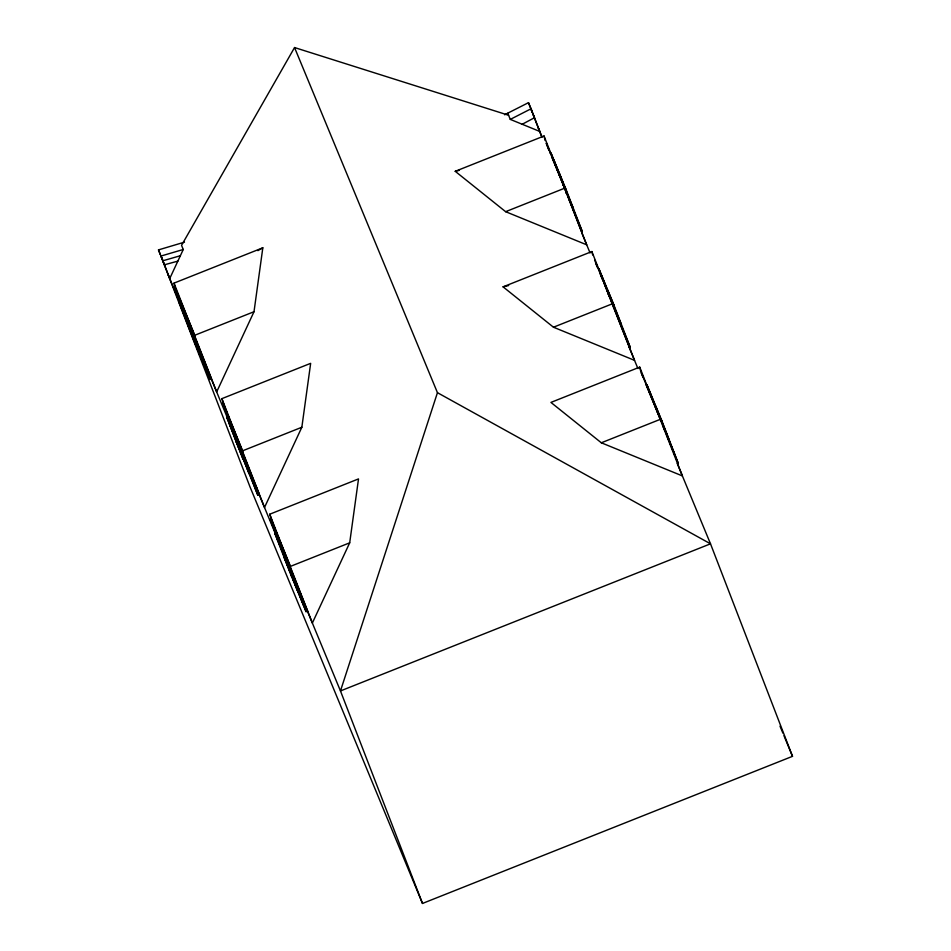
<?xml version="1.0" encoding="UTF-8"?>
<svg xmlns="http://www.w3.org/2000/svg" width="951" height="951" viewBox="0 0 951 951"><rect width="100%" height="100%" fill="white"/><g stroke="black" fill="none" stroke-linecap="round" stroke-linejoin="round"><path stroke-width="1.43" d="M174.021 283.113L216.673 391.919L254.012 311.714L262.821 247.807L174.021 283.113L175.091 287.642M221.856 398.659L264.509 507.465L301.847 427.249L310.656 363.341L221.856 398.659L230.404 422.541M269.704 514.229L312.356 623.036L349.695 542.819L358.515 478.912L269.704 514.229L278.132 537.802M183.258 249.495L161.04 256.021L169.73 278.56L183.258 249.495L181.546 245.346L294.548 47.55L437.448 392.68L340.47 690.937L422.482 903.45L792.504 756.33L710.504 543.817L677.362 463.791M257.864 250.648L262.821 247.807M531.561 110.185L528.483 102.66L504.601 114.774M510.295 119.398L531.027 108.794L539.764 131.44L510.295 119.398L507.763 113.264M522.206 124.26L534.474 117.734L528.483 102.66M455.232 171.311L544.043 135.993L586.696 244.811L505.623 211.681L455.232 171.311L459.416 170.324M550.26 153.444L551.033 153.135L565.821 188.833L582.214 231.343L581.453 231.64L559.794 174.52M195.133 343.775L178.74 301.265L180.286 300.659L211.467 378.855L209.921 379.473L195.003 343.204L195.775 342.895M552.864 159.958L553.637 159.649M181.332 307.779L182.105 307.482M558.819 174.33L559.592 174.033L573.465 209.945L572.692 210.254M192.732 334.336L188.94 325.183L188.167 325.492L194.123 339.876M254.012 311.714L194.8 335.251L175.043 287.523L188.75 322.591M505.623 211.681L564.835 188.132L546.219 143.173L548.858 150.21M565.821 188.833L565.049 189.142L551.913 157.402M193.517 336.963L195.062 336.357M178.74 301.265L197.582 345.403M195.324 340.648L194.563 340.957L207.318 372.958L208.091 372.649M566.083 193.136L566.855 192.827M188.393 326.086L200.495 355.246L201.255 354.937L199.163 349.493M572.015 207.413L572.787 207.116M200.72 355.84L201.493 355.531L188.262 322.353L192.744 333.171M503.079 286.845L591.879 251.539L634.531 360.346L553.47 327.215L503.079 286.845L508.654 285.526M242.992 459.333L226.588 416.835L228.133 416.217L259.314 494.425L257.769 495.043L236.252 441.656L242.208 456.028L242.969 455.731M229.964 423.04L229.191 423.35L236.026 441.062L241.97 455.446L242.743 455.137M235.349 438.233L236.121 437.924M606.916 290.495L607.689 290.198L613.847 305.069L613.074 305.378M236.026 441.062L236.787 440.753L238.416 444.676M607.82 293.918L608.592 293.621M301.847 427.249L242.648 450.798L222.938 403.188M553.47 327.215L612.67 303.678L594.601 260.039M241.376 452.533L242.909 451.927M612.943 304.807L613.704 304.498L630.109 347.008L629.336 347.305L604.182 283.648M613.538 307.708L614.31 307.411M249.305 470.745L242.945 455.636L242.184 455.933L248.342 470.816M243.183 456.218L242.41 456.528L250.862 475.048M242.85 458.774L243.622 458.465L246.868 466.311M248.805 473.146L249.578 472.849M255.177 488.529L255.938 488.22M639.726 367.11L550.926 402.416L601.317 442.786L682.39 475.916L639.726 367.11L640.808 371.639L650.662 395.438M661.682 420.378L646.906 384.68L646.133 384.977L660.909 420.687L661.682 420.378L678.087 462.875L677.314 463.185M291.268 575.949L274.875 533.452L276.408 532.833L307.589 611.041L306.056 611.659L291.137 575.379L291.909 575.082L294.073 580.312M277.466 539.966L278.239 539.657M349.695 542.819L290.495 566.356L270.785 518.759M601.317 442.786L660.517 419.248L651.209 396.769M291.196 568.543L289.651 569.15L306.056 611.659M291.256 572.336L290.483 572.645L284.527 558.261M291.458 572.835L290.685 573.144L303.452 605.133L304.225 604.836M289.128 566.796L291.232 572.24L290.459 572.55L296.617 587.433L297.39 587.124L294.762 580.312M184.482 242.148L158.496 249.887L160.339 254.642M180.369 255.724L162.871 260.776L158.496 249.887M177.837 261.145L164.416 264.782L160.743 255.641M294.548 47.55L508.583 115.249M437.448 392.68L710.504 543.817L340.47 690.937L306.781 609.567M613.704 304.498L598.928 268.8L609.603 296.248M554.171 160.957L559.592 174.033M601.519 275.315L614.512 307.898M649.497 391.194L662.288 423.278L656.559 409.489L659.102 416.074M655.667 406.065L668.648 438.649M560.472 177.361L573.013 207.698M608.355 293.027L614.536 307.993M620.908 323.364L614.75 308.493L621.146 325.111M662.49 423.777L675.483 456.361M600.343 274.399L603.089 281.009M568.924 198.985L582.214 231.343M617.52 316.588L630.109 347.008M663.168 426.607L664.797 430.53M666.96 435.76L678.087 462.875M538.04 127.279L542.034 136.92M581.632 232.567L590.072 252.954M628.908 346.746L637.931 368.56M780.022 726.184L782.863 733.043M783.993 735.777L792.504 756.33M279.998 543.176L270.143 519.365L276.004 534.569M186.444 317.931L188.06 321.854L187.288 322.163L201.16 358.075L201.933 357.766L197.867 347.234M232.127 428.271L233.744 432.194M238.915 444.688L242.279 452.795L241.506 453.104L226.588 416.835M280.949 546.195L278.786 540.964L280.866 546.468M282.566 550.118L284.194 554.041L283.422 554.35L297.294 590.262L298.067 589.953L292.979 576.781M287.202 561.292L288.878 565.358M203.799 360.346L204.893 362.997M247.819 466.656L249.459 470.626M255.486 485.176L256.58 487.815M299.934 592.532L301.027 595.171M168.018 274.399L183.353 311.441M184.482 314.175L186.182 318.288M192.958 334.93L194.586 338.853M203.716 360.643L204.845 363.365M208.792 372.887L209.909 375.597M211.039 378.32L227.919 419.094M229.048 421.816L231.295 427.249M232.983 431.326L234.671 435.403M239.497 447.291L242.208 453.829M257.186 489.777L279.237 543.045M280.379 545.779L282.078 549.892M284.337 555.36L288.866 566.523M289.092 567.105L290.709 571.028M291.791 573.596L297.615 587.706M301.764 597.442L302.882 600.14M274.875 533.452L289.782 569.72L290.554 569.411L292.658 574.856M199.567 352.048L201.184 355.971M202.492 359.121L204.738 364.53M252.586 480.1L253.703 482.811M295.702 584.223L297.318 588.146M298.626 591.308L301.99 599.415M290.257 572.05L284.301 557.678L285.074 557.369L282.447 550.558M422.482 903.45L250.018 486.912L162.692 260.622M662.514 423.873L669.326 441.49M646.906 384.68L656.333 408.894M641.331 373.006L642.912 377.083M595.623 262.987L597.228 267.124M554.16 161.016L559.949 175.994M562.73 183.222L563.741 185.849M551.033 153.135L561.09 179.18M562.671 183.293L563.729 186.039M565.179 189.713L566.76 193.79M530.634 108.152L532.346 112.587M532.75 113.585L541.773 136.944M276.408 532.833L284.349 553.399M299.648 592.984L302.192 599.558M279.19 540.525L280.759 544.602M284.397 554.54L285.978 558.617M286.299 559.485L287.868 563.574M287.333 563.23L296.617 587.433M277.609 538.718L280.272 545.636M282.411 551.164L285.609 559.45M287.202 563.598L291.47 574.654M228.133 416.217L235.004 434.048M236.062 436.794L237.12 439.528M243.325 455.529L244.906 459.606M246.487 463.696L249.114 470.507M252.384 478.995L253.406 481.634M231.462 425.299L232.531 428.069M235.907 437.424L238.535 444.236M238.749 444.735L242.945 455.636M244.502 459.678L249.78 473.336L249.007 473.646L235.147 437.733M232.056 428.497L236.264 439.398M240.579 450.56L257.769 495.043M203.526 360.798L207.08 370.01M189.499 324.969L191.092 329.117M184.209 312.927L188.94 325.183M191.199 331.043L209.921 379.473M193.659 337.534L200.495 355.246M591.879 251.539L592.687 254.939M544.043 135.993L545.125 140.534M195.098 340.066L194.325 340.375L195.121 340.161"/></g></svg>
